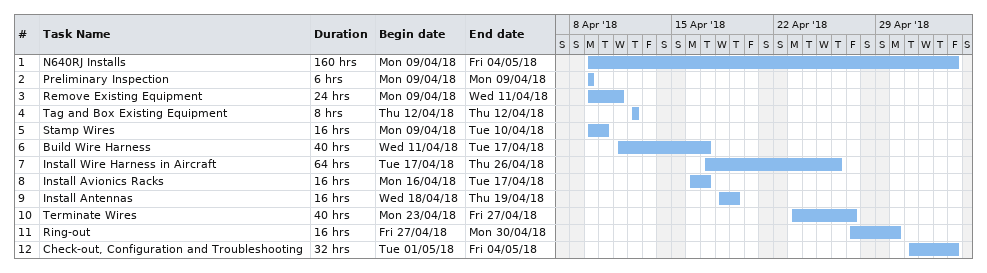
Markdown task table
| ID | Task | Duration | Start | Finish |
|---|---|---|---|---|
| 1 | N640RJ Installs | 160h | 2018-04-09 | 2018-05-04 |
| 2 | Preliminary Inspection | 6h | 2018-04-09 | 2018-04-09 |
| 3 | Remove Existing Equipment | 24h | 2018-04-09 | 2018-04-11 |
| 4 | Tag and Box Existing Equipment | 8h | 2018-04-12 | 2018-04-12 |
| 5 | Stamp Wires | 16h | 2018-04-09 | 2018-04-10 |
| 6 | Build Wire Harness | 40h | 2018-04-11 | 2018-04-17 |
| 7 | Install Wire Harness in Aircraft | 64h | 2018-04-17 | 2018-04-26 |
| 8 | Install Avionics Racks | 16h | 2018-04-16 | 2018-04-17 |
| 9 | Install Antennas | 16h | 2018-04-18 | 2018-04-19 |
| 10 | Terminate Wires | 40h | 2018-04-23 | 2018-04-27 |
| 11 | Ring-out | 16h | 2018-04-27 | 2018-04-30 |
| 12 | Check-out, Configuration and Troubleshooting | 32h | 2018-05-01 | 2018-05-04 |
